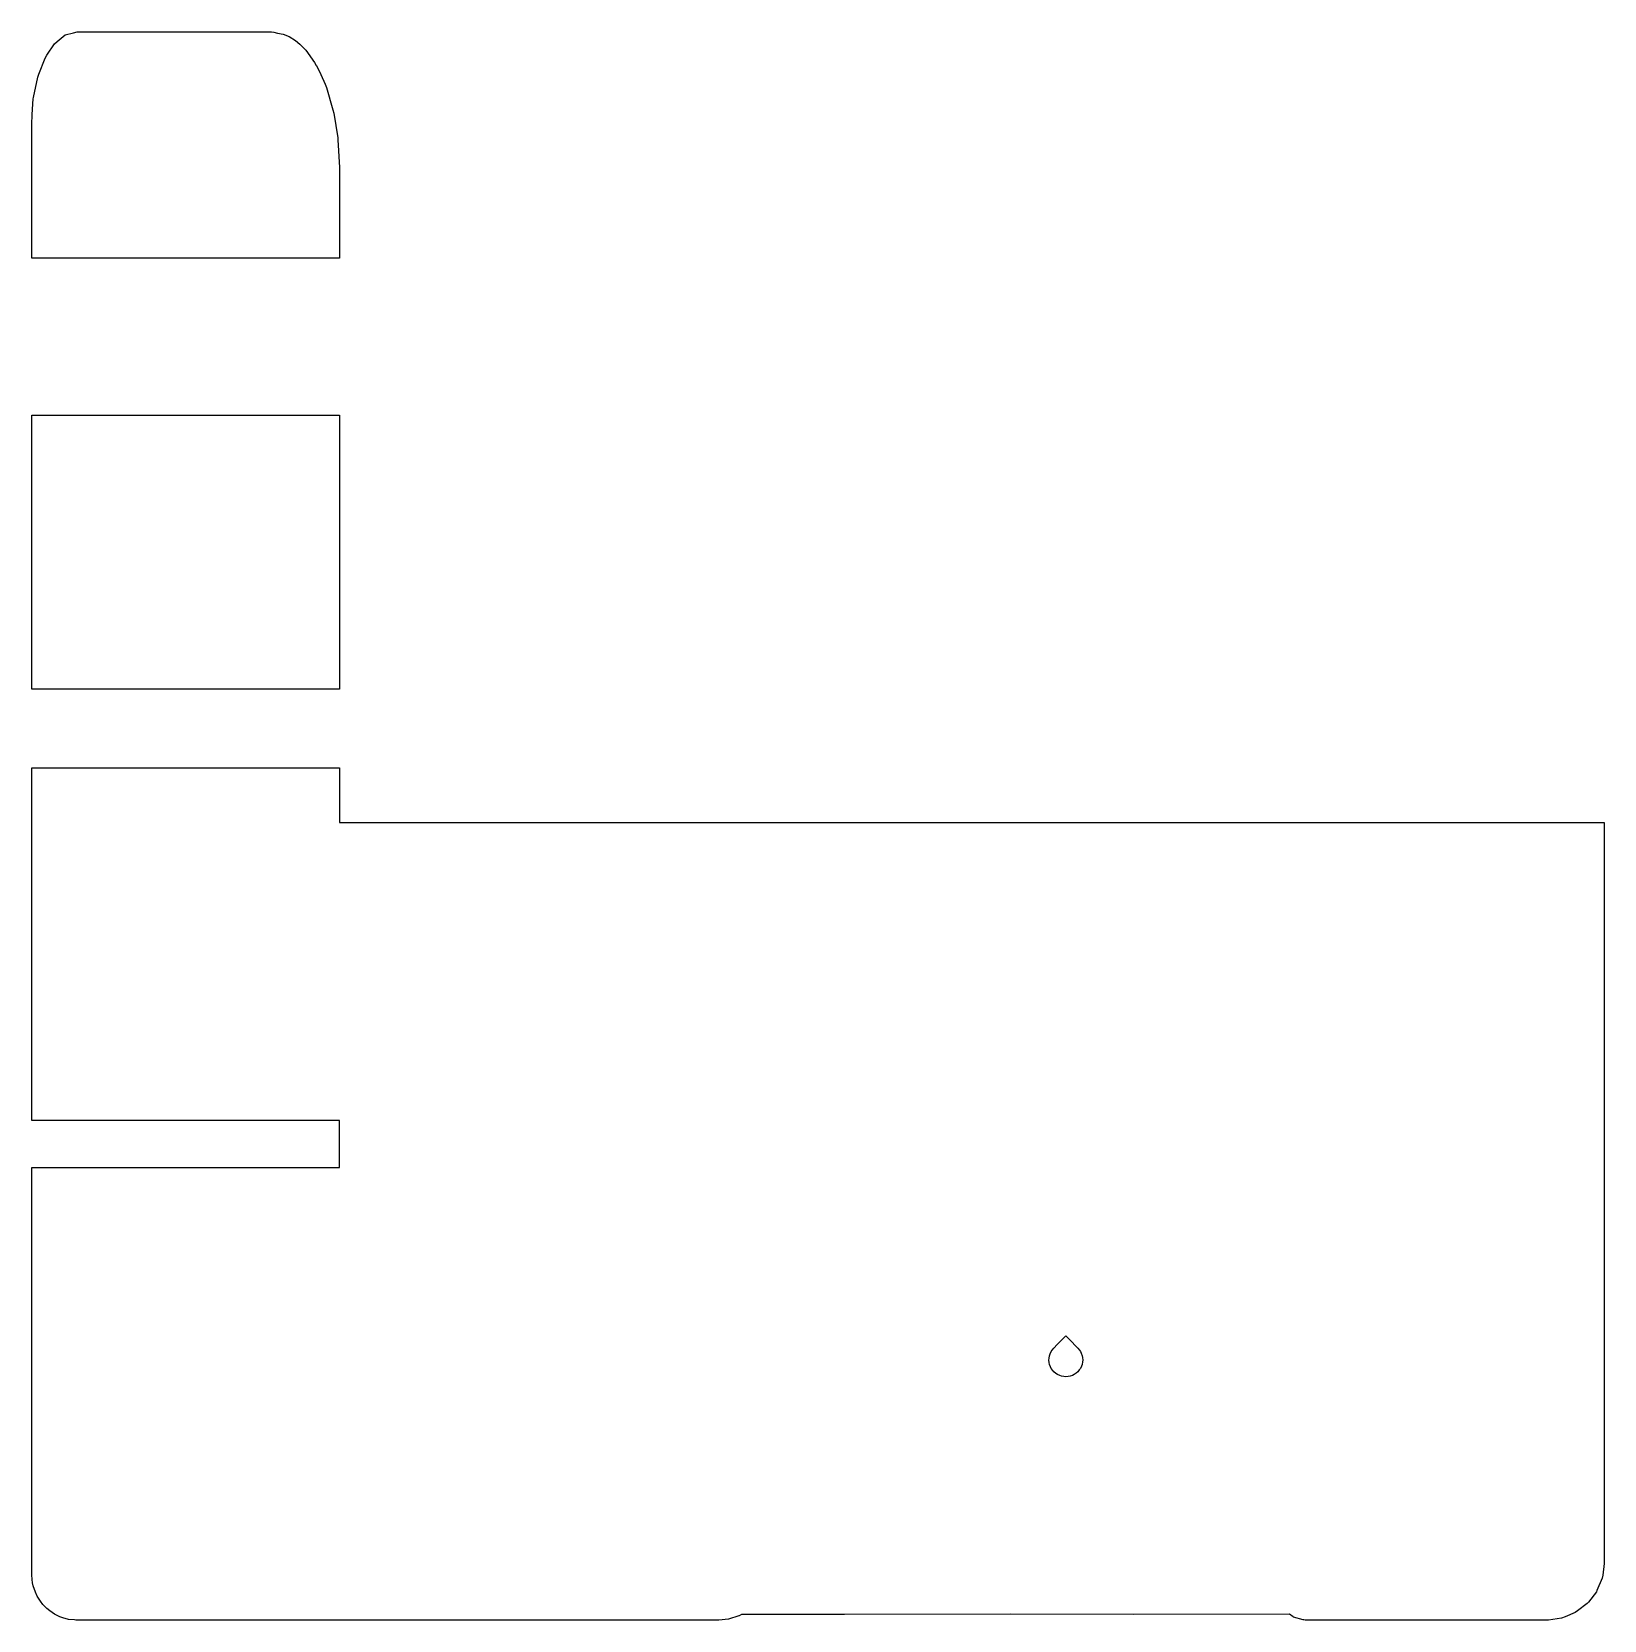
# Model space of a CAD drawing. Header units: metres. Extents: x 2.4 to 71.9, y -16 to 54.2.
import ezdxf

# ---------------------------------------------------------------- set-up
doc = ezdxf.new("R2010")
doc.units = ezdxf.units.M

msp = doc.modelspace()

# ---------------------------------------------------------------- linework, layer by layer
for p, q in [((3.526, 53.76), (3.882, 54.055)), ((3.882, 54.055), (4.249, 54.152)), ((4.249, 54.152), (4.4, 54.192)), ((4.4, 54.192), (5.671, 54.192)), ((5.671, 54.192), (13, 54.192)), ((13, 54.192), (13.098, 54.17)), ((13.098, 54.17), (13.257, 54.124)), ((13.257, 54.124), (13.517, 54.09)), ((13.517, 54.09), (13.78, 53.985)), ((3.073, 53.155), (3.4, 53.656)), ((3.4, 53.656), (3.526, 53.76)), ((13.78, 53.985), (14.049, 53.801)), ((14.049, 53.801), (14.247, 53.638)), ((14.247, 53.638), (14.506, 53.381)), ((14.506, 53.381), (14.89, 52.835)), ((2.714, 52.311), (2.986, 53.02)), ((2.986, 53.02), (3.073, 53.155)), ((14.89, 52.835), (14.976, 52.704)), ((14.976, 52.704), (14.981, 52.696)), ((14.981, 52.696), (15.183, 52.307)), ((2.48, 51.285), (2.668, 52.192)), ((2.668, 52.192), (2.714, 52.311)), ((15.183, 52.307), (15.363, 51.877)), ((2.468, 51.227), (2.48, 51.285)), ((15.363, 51.877), (15.422, 51.726)), ((15.422, 51.726), (15.713, 50.747)), ((2.423, 50.536), (2.468, 51.227)), ((15.713, 50.747), (15.745, 50.593)), ((15.745, 50.593), (15.928, 49.498)), ((2.4, 50.245), (2.412, 50.395)), ((2.4, 49.526), (2.4, 50.245)), ((2.412, 50.395), (2.423, 50.536)), ((2.4, 48.893), (2.4, 49.526)), ((15.928, 49.498), (15.934, 49.412)), ((15.934, 49.412), (16, 48.192)), ((2.4, 46.297), (2.4, 48.893)), ((16, 48.192), (16, 47.781)), ((16, 47.781), (16, 47.446)), ((16, 47.781), (16, 47.781)), ((16, 47.446), (16, 46.05)), ((2.4, 45.78), (2.4, 46.297)), ((2.4, 45.54), (2.4, 45.78)), ((16, 46.05), (16, 45.121)), ((2.4, 45.421), (2.4, 45.54)), ((2.4, 44.192), (2.4, 45.421)), ((16, 45.121), (16, 44.758)), ((16, 44.758), (16, 44.439)), ((16, 44.439), (16, 44.192)), ((7.663, 44.192), (2.4, 44.192)), ((16, 44.192), (7.663, 44.192)), ((2.4, 36.131), (2.4, 37.253)), ((2.4, 37.253), (12.542, 37.253)), ((12.542, 37.253), (16, 37.253)), ((16, 37.253), (16, 36.131)), ((16, 37.253), (16, 37.253)), ((2.4, 35.531), (2.4, 36.131)), ((16, 36.131), (16, 35.531)), ((2.4, 32.408), (2.4, 35.531)), ((16, 35.531), (16, 30.325)), ((2.4, 30.325), (2.4, 32.408)), ((2.4, 28.011), (2.4, 30.325)), ((16, 30.325), (16, 25.139)), ((2.4, 25.139), (2.4, 28.011)), ((10.544, 25.139), (2.4, 25.139)), ((16, 25.139), (10.544, 25.139)), ((2.4, 16.741), (2.4, 21.665)), ((2.4, 21.665), (7.856, 21.665)), ((7.856, 21.665), (16, 21.665)), ((16, 21.665), (16, 20.726)), ((16, 20.726), (16, 19.776)), ((16, 19.776), (16, 19.361)), ((16, 19.361), (16, 19.244)), ((16, 19.244), (27.721, 19.244)), ((27.721, 19.244), (30.868, 19.244)), ((30.868, 19.244), (34.408, 19.244)), ((34.408, 19.244), (48.058, 19.244)), ((48.058, 19.244), (60.136, 19.244)), ((60.136, 19.244), (68.02, 19.244)), ((68.02, 19.244), (71.765, 19.244)), ((71.765, 19.244), (71.897, 19.244)), ((71.897, 19.244), (71.897, 4.216)), ((2.4, 13.787), (2.4, 16.741)), ((2.4, 13.458), (2.4, 13.787)), ((2.4, 13.068), (2.4, 13.458)), ((2.4, 12.664), (2.4, 13.068)), ((2.4, 12.296), (2.4, 12.664)), ((2.4, 10.202), (2.4, 12.296)), ((2.4, 9.877), (2.4, 10.202)), ((2.4, 9.595), (2.4, 9.877)), ((2.4, 9.382), (2.4, 9.595)), ((2.4, 9.24), (2.4, 9.382)), ((2.4, 6.087), (2.4, 9.24)), ((10.544, 6.087), (2.4, 6.087)), ((16, 6.087), (10.544, 6.087)), ((16, 4.349), (16, 6.087)), ((16, 4.058), (16, 4.349)), ((71.897, 4.216), (71.896, 4.025)), ((2.4, -4.225), (2.4, 4)), ((2.4, 4), (4.771, 4)), ((4.771, 4), (16, 4)), ((16, 4), (16, 4.058)), ((71.896, 4.025), (71.896, 4.017)), ((71.896, 4.017), (71.896, 3.722)), ((71.896, 3.722), (71.897, 3.44)), ((71.897, 3.44), (71.887, -13.5)), ((47.717, -3.817), (48.1, -3.426)), ((48.1, -3.426), (48.253, -3.582)), ((47.405, -4.232), (47.447, -4.129)), ((47.447, -4.129), (47.497, -4.062)), ((47.497, -4.062), (47.564, -3.973)), ((47.564, -3.973), (47.717, -3.817)), ((48.253, -3.582), (48.636, -3.973)), ((48.636, -3.973), (48.703, -4.062)), ((48.703, -4.062), (48.753, -4.129)), ((48.753, -4.129), (48.784, -4.206)), ((48.784, -4.206), (48.826, -4.31)), ((2.4, -11.946), (2.4, -4.225)), ((47.35, -4.503), (47.36, -4.42)), ((47.365, -4.613), (47.35, -4.503)), ((47.36, -4.42), (47.374, -4.31)), ((47.377, -4.696), (47.365, -4.613)), ((47.374, -4.31), (47.405, -4.232)), ((47.42, -4.799), (47.377, -4.696)), ((47.452, -4.876), (47.42, -4.799)), ((47.52, -4.964), (47.452, -4.876)), ((48.748, -4.876), (48.697, -4.942)), ((48.791, -4.773), (48.748, -4.876)), ((48.823, -4.696), (48.791, -4.773)), ((48.839, -4.586), (48.823, -4.696)), ((48.826, -4.31), (48.836, -4.392)), ((48.836, -4.392), (48.85, -4.503)), ((48.85, -4.503), (48.839, -4.586)), ((48.85, -4.503), (48.85, -4.503)), ((47.572, -5.03), (47.52, -4.964)), ((47.66, -5.098), (47.572, -5.03)), ((47.727, -5.148), (47.66, -5.098)), ((47.83, -5.191), (47.727, -5.148)), ((47.907, -5.222), (47.83, -5.191)), ((48.017, -5.237), (47.907, -5.222)), ((48.1, -5.248), (48.017, -5.237)), ((48.211, -5.233), (48.1, -5.248)), ((48.293, -5.222), (48.211, -5.233)), ((48.396, -5.18), (48.293, -5.222)), ((48.473, -5.148), (48.396, -5.18)), ((48.562, -5.081), (48.473, -5.148)), ((48.628, -5.03), (48.562, -5.081)), ((48.697, -4.942), (48.628, -5.03)), ((2.4, -12.044), (2.4, -11.946)), ((2.4, -12.485), (2.4, -12.044)), ((2.4, -13.995), (2.4, -12.485)), ((2.4, -14), (2.4, -13.995)), ((2.413, -14.207), (2.4, -14)), ((71.828, -14.012), (71.805, -14.147)), ((71.887, -13.5), (71.828, -14.012)), ((2.434, -14.341), (2.413, -14.207)), ((2.461, -14.487), (2.434, -14.341)), ((2.561, -14.762), (2.461, -14.487)), ((71.575, -14.692), (71.551, -14.75)), ((71.805, -14.147), (71.575, -14.692)), ((2.632, -14.933), (2.561, -14.762)), ((2.78, -15.164), (2.632, -14.933)), ((2.887, -15.304), (2.78, -15.164)), ((3.064, -15.486), (2.887, -15.304)), ((71.146, -15.268), (70.721, -15.588)), ((71.202, -15.197), (71.146, -15.268)), ((71.551, -14.75), (71.202, -15.197)), ((3.196, -15.587), (3.064, -15.486)), ((3.402, -15.733), (3.196, -15.587)), ((3.643, -15.844), (3.402, -15.733)), ((3.771, -15.897), (3.643, -15.844)), ((4.025, -15.963), (3.771, -15.897)), ((4.295, -15.986), (4.025, -15.963)), ((4.354, -15.994), (4.295, -15.986)), ((4.378, -15.998), (4.354, -15.994)), ((4.4, -16), (4.378, -15.998)), ((6.576, -16), (4.4, -16)), ((26.914, -16), (6.576, -16)), ((31.949, -16), (26.914, -16)), ((32.7, -16), (31.949, -16)), ((32.718, -15.998), (32.7, -16)), ((32.735, -15.995), (32.718, -15.998)), ((32.77, -15.991), (32.735, -15.995)), ((33.198, -15.95), (32.77, -15.991)), ((33.653, -15.811), (33.198, -15.95)), ((33.66, -15.808), (33.653, -15.811)), ((33.77, -15.749), (33.66, -15.808)), ((38.313, -15.754), (33.77, -15.749)), ((45.658, -15.739), (38.313, -15.754)), ((51.097, -15.748), (45.658, -15.739)), ((57.989, -15.737), (51.097, -15.748)), ((58.154, -15.854), (57.989, -15.737)), ((58.167, -15.859), (58.154, -15.854)), ((58.592, -15.984), (58.167, -15.859)), ((58.604, -15.986), (58.592, -15.984)), ((58.617, -15.989), (58.604, -15.986)), ((58.677, -15.995), (58.617, -15.989)), ((58.737, -15.999), (58.677, -15.995)), ((58.738, -15.999), (58.737, -15.999)), ((58.799, -16), (58.738, -15.999)), ((58.8, -16), (58.799, -16)), ((59.029, -16), (58.8, -16)), ((61.852, -16), (59.029, -16)), ((69.306, -16), (61.852, -16)), ((61.852, -16), (61.852, -16)), ((69.359, -16), (69.306, -16)), ((69.429, -15.991), (69.359, -16)), ((70.005, -15.915), (69.429, -15.991)), ((70.17, -15.848), (70.005, -15.915)), ((70.619, -15.665), (70.17, -15.848)), ((70.721, -15.588), (70.619, -15.665))]:
    msp.add_line(p, q)

doc.saveas('drawing.dxf')
